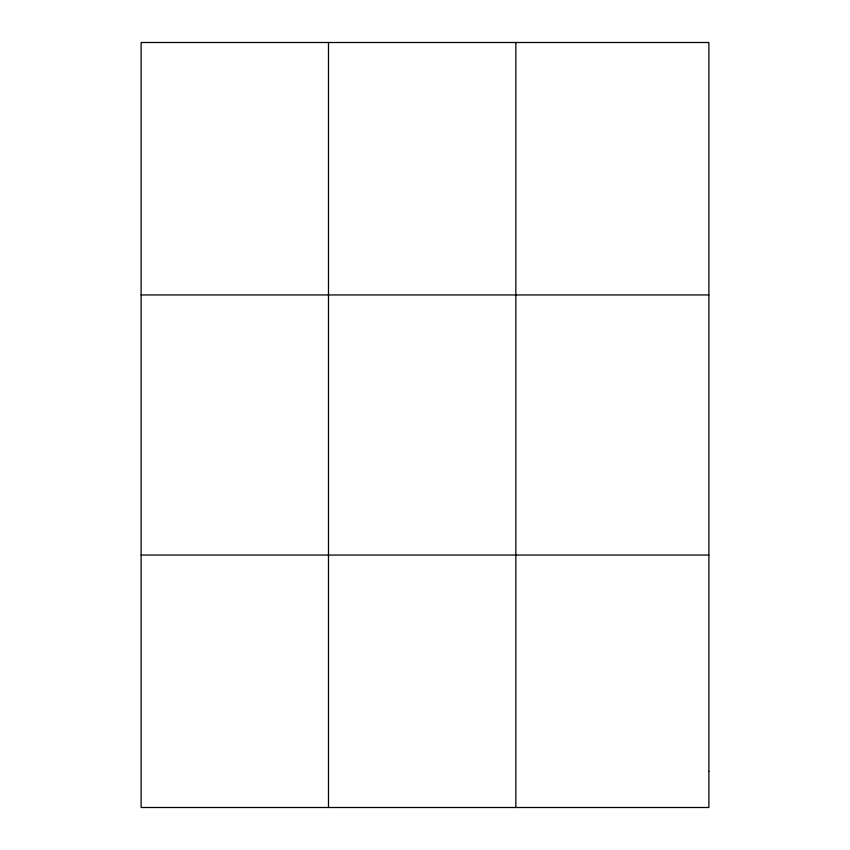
<?xml version="1.0" encoding="UTF-8"?>
<svg xmlns="http://www.w3.org/2000/svg" width="850" height="850" viewBox="0 0 850 850"><rect width="100%" height="100%" fill="white"/><g stroke="black" fill="none" stroke-linecap="round" stroke-linejoin="round"><path stroke-width="1.27" d="M328.483 42.5L328.483 807.5M515.844 42.5L515.844 807.5M141.121 294.95L708.879 294.95M141.121 555.05L708.879 555.05M708.879 771.439L708.879 807.5L141.121 807.5L141.121 42.5L708.879 42.5L708.879 771.439"/></g></svg>
